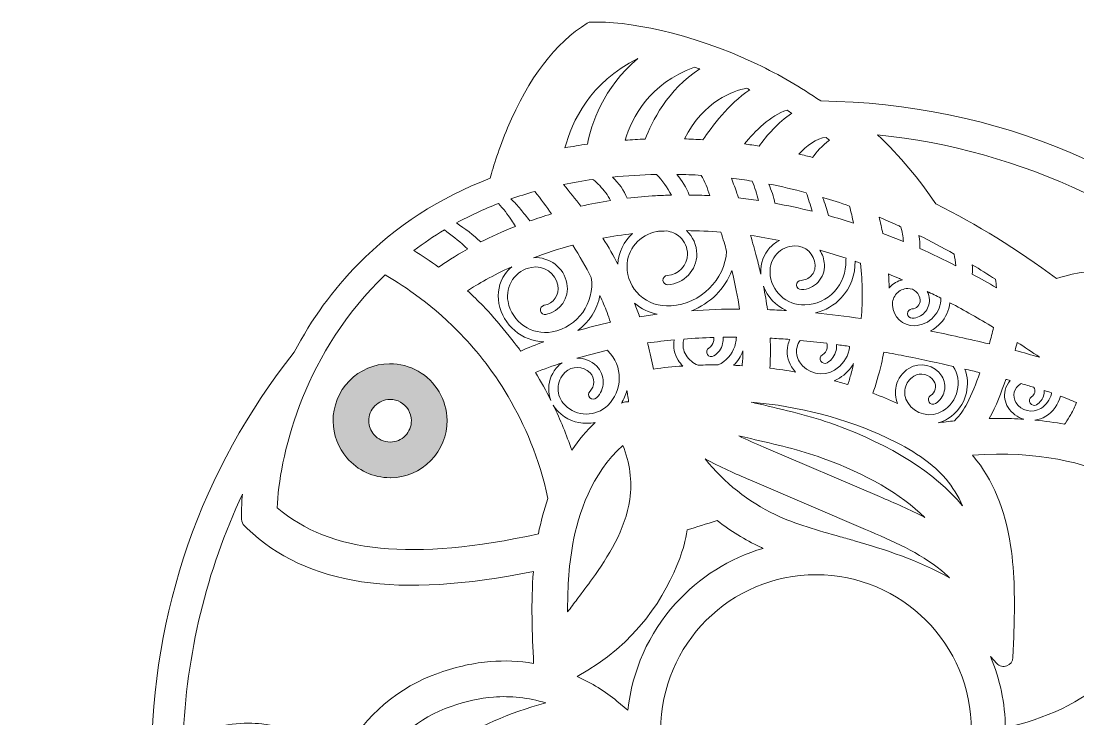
# Model space of a CAD drawing. Header units: millimetres. Extents: x 29 to 1471, y -326 to -22.
# Drawn here: x 733.3 to 960.2, y -172.4 to -22.5 of the extents above; entities that cross this region are included whole.
import ezdxf

# ---------------------------------------------------------------- set-up
doc = ezdxf.new("R2010")
doc.units = ezdxf.units.MM
doc.header["$MEASUREMENT"] = 0
doc.layers.add('Layer 2', color=7, linetype='Continuous')

# ---------------------------------------------------------------- blocks, each defined once
blk = doc.blocks.new('block 2')
at = {"layer": 'Layer 2'}
h = blk.add_hatch(color=1, dxfattribs=at)
h.dxf.hatch_style = 2
edge = h.paths.add_edge_path()
edge.add_spline(control_points=[(824.74, -108.21), (824.74, -108.21), (824.74, -108.21), (824.74, -108.21), (824.7, -103.85), (822.31, -99.82), (818.52, -97.68), (816.69, -96.64), (814.6, -96.09), (812.48, -96.09), (812.48, -96.09), (812.38, -96.09), (812.38, -96.09), (809.11, -96.12), (806.05, -97.43), (803.76, -99.76), (801.47, -102.1), (800.23, -105.18), (800.26, -108.46), (800.3, -111.36), (801.34, -114.14), (803.21, -116.29), (805.53, -119.01), (808.92, -120.57), (812.51, -120.57), (812.51, -120.57), (812.62, -120.57), (812.62, -120.57), (815.89, -120.54), (818.95, -119.24), (821.24, -116.9), (823.53, -114.57), (824.77, -111.48), (824.74, -108.21)], knot_values=[0, 0, 0, 0, 1, 1, 1, 2, 2, 2, 3, 3, 3, 4, 4, 4, 5, 5, 5, 6, 6, 6, 7, 7, 7, 8, 8, 8, 9, 9, 9, 10, 10, 10, 11, 11, 11, 11], degree=3, periodic=1)
edge = h.paths.add_edge_path()
edge.add_spline(control_points=[(815.77, -111.54), (814.92, -112.41), (813.77, -112.9), (812.55, -112.91), (812.55, -112.91), (812.5, -112.91), (812.5, -112.91), (811.16, -112.91), (809.9, -112.32), (809.02, -111.29), (808.32, -110.5), (807.94, -109.46), (807.92, -108.38), (807.91, -107.16), (808.38, -106), (809.24, -105.13), (810.09, -104.25), (811.24, -103.76), (812.45, -103.75), (812.45, -103.75), (812.51, -103.75), (812.51, -103.75), (813.29, -103.75), (814.06, -103.96), (814.75, -104.34), (816.17, -105.15), (817.06, -106.66), (817.08, -108.29), (817.09, -109.51), (816.63, -110.67), (815.77, -111.54)], knot_values=[0, 0, 0, 0, 1, 1, 1, 2, 2, 2, 3, 3, 3, 4, 4, 4, 5, 5, 5, 6, 6, 6, 7, 7, 7, 8, 8, 8, 9, 9, 9, 10, 10, 10, 10], degree=3, periodic=1)
at = {"layer": 'Layer 2', "lineweight": 0}
for points, knots in [([(1067.12, -133.42), (1067.12, -133.42), (1065.29, -134.56), (1065.29, -134.56), (1059.58, -138.13), (1052.74, -139.77), (1046.03, -139.19), (1043.59, -138.98), (1041.16, -138.49), (1038.61, -137.71), (1031.67, -116.33), (1020, -97.34), (1003.92, -81.25), (977.49, -54.82), (942.36, -40.05), (905, -39.64), (900.71, -36.67), (896.12, -34.01), (891.36, -31.74), (876.69, -24.73), (863.02, -22.49), (855.76, -22.68), (855.76, -22.68), (855.27, -22.7), (855.27, -22.7), (855.27, -22.7), (854.86, -22.95), (854.86, -22.95), (848.02, -27.12), (842.27, -34.68), (837.74, -45.42), (835.92, -49.74), (834.7, -53.66), (833.99, -56.25), (823.17, -60.39), (813.67, -66.56), (805.75, -74.6), (800.28, -80.14), (795.62, -86.54), (791.9, -93.62), (771.87, -118.86), (761.29, -149.33), (761.29, -181.75), (761.29, -182.17), (761.3, -182.59), (761.3, -183.01), (761.3, -183.01), (761.31, -183.44), (761.31, -183.44), (755.97, -187.66), (750.79, -193.5), (745.91, -200.82), (744.33, -203.18), (742.98, -205.59), (741.65, -207.94), (740.98, -209.15), (740.28, -210.4), (739.54, -211.64), (739.54, -211.64), (733.26, -221.01), (733.26, -221.01), (733.26, -221.01), (740.24, -215.28), (740.24, -215.28), (740.24, -215.28), (742.08, -214.13), (742.08, -214.13), (747.79, -210.56), (754.63, -208.92), (761.34, -209.5), (762.22, -209.58), (763.13, -209.69), (764.06, -209.85), (769.53, -237.27), (782.96, -262.3), (802.92, -282.25), (829.76, -309.1), (865.46, -323.88), (903.42, -323.88), (911.64, -323.88), (919.91, -323.17), (927.99, -321.77), (936.15, -324.47), (944.44, -326.02), (950.74, -326.02), (951.04, -326.02), (951.33, -326.01), (951.61, -326.01), (951.61, -326.01), (952.1, -325.99), (952.1, -325.99), (952.1, -325.99), (952.52, -325.74), (952.52, -325.74), (958.06, -322.36), (962.92, -316.71), (966.97, -308.95), (980.59, -302.13), (993.02, -293.15), (1003.92, -282.25), (1030.76, -255.41), (1045.55, -219.72), (1045.55, -181.75), (1045.55, -176.61), (1045.27, -171.42), (1044.72, -166.3), (1050.52, -162.03), (1056.16, -155.83), (1061.47, -147.87), (1063.04, -145.52), (1064.38, -143.13), (1065.69, -140.8), (1066.3, -139.71), (1067.07, -138.35), (1067.83, -137.05), (1067.83, -137.05), (1074.11, -127.68), (1074.11, -127.68), (1074.11, -127.68), (1067.12, -133.42), (1067.12, -133.42)], [0, 0, 0, 0, 1, 1, 1, 2, 2, 2, 3, 3, 3, 4, 4, 4, 5, 5, 5, 6, 6, 6, 7, 7, 7, 8, 8, 8, 9, 9, 9, 10, 10, 10, 11, 11, 11, 12, 12, 12, 13, 13, 13, 14, 14, 14, 15, 15, 15, 16, 16, 16, 17, 17, 17, 18, 18, 18, 19, 19, 19, 20, 20, 20, 21, 21, 21, 22, 22, 22, 23, 23, 23, 24, 24, 24, 25, 25, 25, 26, 26, 26, 27, 27, 27, 28, 28, 28, 29, 29, 29, 30, 30, 30, 31, 31, 31, 32, 32, 32, 33, 33, 33, 34, 34, 34, 35, 35, 35, 36, 36, 36, 37, 37, 37, 38, 38, 38, 39, 39, 39, 40, 40, 40, 40]), ([(865.7, -30.54), (858.22, -36.7), (855.71, -44.83), (854.89, -48.91), (853.28, -49.14), (851.67, -49.41), (850.07, -49.7), (851.56, -44.1), (855.46, -35.6), (865.7, -30.54)], [0, 0, 0, 0, 1, 1, 1, 2, 2, 2, 3, 3, 3, 3]), ([(877.88, -32.36), (878.27, -32.49), (878.66, -32.62), (879.05, -32.76), (872.11, -37.16), (868.67, -44.26), (867.3, -47.83), (865.85, -47.88), (864.4, -47.96), (862.97, -48.06), (864.42, -43.22), (868.17, -35.89), (877.88, -32.36)], [0, 0, 0, 0, 1, 1, 1, 2, 2, 2, 3, 3, 3, 4, 4, 4, 4]), ([(889.12, -36.91), (889.33, -37.01), (889.54, -37.11), (889.76, -37.22), (885.16, -40.44), (881.63, -45.08), (879.71, -47.97), (878.36, -47.88), (877.03, -47.82), (875.71, -47.78), (879.89, -39.6), (886.21, -37.47), (889.12, -36.91)], [0, 0, 0, 0, 1, 1, 1, 2, 2, 2, 3, 3, 3, 4, 4, 4, 4]), ([(897.77, -41.63), (898.11, -41.84), (898.46, -42.06), (898.8, -42.28), (895.79, -44.26), (893.41, -47.06), (891.79, -49.34), (890.74, -49.16), (889.67, -49), (888.61, -48.86), (890.82, -46.17), (894.24, -42.69), (897.77, -41.63)], [0, 0, 0, 0, 1, 1, 1, 2, 2, 2, 3, 3, 3, 4, 4, 4, 4]), ([(906.14, -47.47), (906.39, -47.66), (906.64, -47.86), (906.89, -48.06), (905.27, -49.28), (904.08, -50.64), (903.26, -51.77), (902.29, -51.51), (901.3, -51.27), (900.31, -51.04), (901.86, -49.4), (904.05, -47.56), (906.14, -47.47)], [0, 0, 0, 0, 1, 1, 1, 2, 2, 2, 3, 3, 3, 4, 4, 4, 4]), ([(999.33, -85.92), (1012.56, -99.15), (1022.69, -114.5), (1029.47, -131.59), (1029.22, -131.45), (1028.97, -131.31), (1028.72, -131.17), (1028.07, -130.82), (1027.15, -130.25), (1026.09, -129.59), (1020.39, -126.05), (1009.82, -119.49), (996.69, -118.6), (993.5, -114.36), (987.05, -106.25), (977.84, -97.05), (977.88, -96.83), (978.07, -95.88), (978.97, -94.63), (980.05, -93.12), (982.34, -90.91), (987.09, -88.94), (987.09, -88.94), (990.36, -87.58), (990.36, -87.58), (991.05, -87.29), (991.52, -86.65), (991.59, -85.9), (991.65, -85.16), (991.3, -84.44), (990.66, -84.04), (990.66, -84.04), (987.67, -82.16), (987.67, -82.16), (973.29, -73.1), (960.09, -76.28), (955.65, -77.79), (947.22, -71.5), (938.49, -66.11), (929.71, -61.75), (926.19, -56.43), (921.99, -51.45), (917.22, -46.93), (948.17, -50.04), (977.23, -63.82), (999.33, -85.92)], [0, 0, 0, 0, 1, 1, 1, 2, 2, 2, 3, 3, 3, 4, 4, 4, 5, 5, 5, 6, 6, 6, 7, 7, 7, 8, 8, 8, 9, 9, 9, 10, 10, 10, 11, 11, 11, 12, 12, 12, 13, 13, 13, 14, 14, 14, 15, 15, 15, 15]), ([(856.08, -56.5), (857.11, -57.33), (858.02, -58.27), (858.82, -59.35), (859.22, -59.89), (859.56, -60.46), (859.87, -61.04), (857.72, -61.38), (855.58, -61.78), (853.46, -62.26), (852.32, -60.73), (851.09, -59.19), (849.74, -57.58), (851.8, -57.16), (853.92, -56.8), (856.08, -56.5)], [0, 0, 0, 0, 1, 1, 1, 2, 2, 2, 3, 3, 3, 4, 4, 4, 5, 5, 5, 5]), ([(869.54, -60), (867.5, -60.12), (865.47, -60.3), (863.45, -60.54), (862.76, -58.84), (861.62, -57.3), (860.28, -55.99), (863.35, -55.68), (866.51, -55.49), (869.73, -55.43), (871.03, -56.77), (872.06, -58.26), (872.94, -59.86), (871.8, -59.89), (870.66, -59.93), (869.54, -60)], [0, 0, 0, 0, 1, 1, 1, 2, 2, 2, 3, 3, 3, 4, 4, 4, 5, 5, 5, 5]), ([(876.75, -59.85), (876.13, -58.23), (875.21, -56.74), (874.09, -55.41), (875.83, -55.44), (877.58, -55.5), (879.32, -55.62), (880.14, -56.9), (880.68, -58.43), (881.16, -59.98), (879.68, -59.9), (878.2, -59.86), (876.75, -59.85)], [0, 0, 0, 0, 1, 1, 1, 2, 2, 2, 3, 3, 3, 4, 4, 4, 4]), ([(887.34, -60.48), (887.23, -60.17), (887.12, -59.86), (887.02, -59.55), (886.66, -58.5), (886.27, -57.35), (885.81, -56.21), (887.3, -56.4), (888.79, -56.61), (890.28, -56.85), (890.86, -58.23), (891.28, -59.63), (891.66, -61.04), (890.21, -60.83), (888.77, -60.64), (887.34, -60.48)], [0, 0, 0, 0, 1, 1, 1, 2, 2, 2, 3, 3, 3, 4, 4, 4, 5, 5, 5, 5]), ([(895.17, -61.62), (894.88, -60.21), (894.41, -58.82), (893.85, -57.48), (896.53, -58.01), (899.21, -58.63), (901.89, -59.34), (902.37, -60.66), (902.77, -61.99), (903.14, -63.33), (900.47, -62.67), (897.81, -62.1), (895.17, -61.62)], [0, 0, 0, 0, 1, 1, 1, 2, 2, 2, 3, 3, 3, 4, 4, 4, 4]), ([(843.61, -59.07), (844.92, -60.77), (846.1, -62.36), (847.2, -63.89), (845.57, -64.38), (844.02, -64.89), (842.53, -65.42), (841.87, -64.54), (841.17, -63.7), (840.53, -62.91), (839.89, -62.11), (839.21, -61.37), (838.47, -60.69), (840.15, -60.1), (841.87, -59.56), (843.61, -59.07)], [0, 0, 0, 0, 1, 1, 1, 2, 2, 2, 3, 3, 3, 4, 4, 4, 5, 5, 5, 5]), ([(912.06, -65.88), (910.26, -65.3), (908.46, -64.76), (906.66, -64.26), (906.34, -62.93), (905.91, -61.62), (905.42, -60.34), (907.35, -60.92), (909.28, -61.54), (911.2, -62.21), (911.52, -63.52), (911.81, -64.74), (912.06, -65.88)], [0, 0, 0, 0, 1, 1, 1, 2, 2, 2, 3, 3, 3, 4, 4, 4, 4]), ([(835.77, -61.68), (836.84, -62.76), (837.74, -63.99), (838.62, -65.26), (838.91, -65.68), (839.19, -66.12), (839.47, -66.57), (836.67, -67.68), (834.17, -68.82), (831.98, -69.93), (830.37, -68.41), (828.62, -67.06), (826.75, -65.85), (829.63, -64.29), (832.64, -62.9), (835.77, -61.68)], [0, 0, 0, 0, 1, 1, 1, 2, 2, 2, 3, 3, 3, 4, 4, 4, 5, 5, 5, 5]), ([(918.35, -68.08), (918.11, -66.93), (917.83, -65.78), (917.53, -64.63), (918.87, -65.18), (920.18, -65.75), (921.44, -66.31), (921.7, -66.43), (921.95, -66.55), (922.21, -66.67), (922.49, -67.71), (922.66, -68.77), (922.79, -69.84), (921.32, -69.23), (919.84, -68.65), (918.35, -68.08)], [0, 0, 0, 0, 1, 1, 1, 2, 2, 2, 3, 3, 3, 4, 4, 4, 5, 5, 5, 5]), ([(824.16, -67.34), (825.66, -68.43), (827.15, -69.55), (828.49, -70.83), (828.71, -71.03), (828.92, -71.24), (829.12, -71.45), (826.37, -72.99), (824.29, -74.37), (822.92, -75.35), (821.16, -74.04), (819.39, -72.84), (817.62, -71.75), (819.71, -70.17), (821.89, -68.7), (824.16, -67.34)], [0, 0, 0, 0, 1, 1, 1, 2, 2, 2, 3, 3, 3, 4, 4, 4, 5, 5, 5, 5]), ([(872.85, -83.65), (870.29, -83.83), (867.89, -83.01), (866.1, -81.35), (864.39, -79.77), (863.43, -77.59), (863.41, -75.21), (863.38, -71.56), (866.17, -68.36), (869.8, -67.66), (869.91, -67.65), (870.02, -67.64), (870.13, -67.64), (870.69, -67.61), (871.25, -67.58), (871.81, -67.56), (872.94, -67.69), (873.97, -68.15), (874.79, -68.91), (875.81, -69.86), (876.38, -71.16), (876.39, -72.58), (876.41, -74.92), (874.46, -76.97), (872.04, -77.13), (871.49, -77.17), (871.07, -77.65), (871.11, -78.2), (871.15, -78.75), (871.62, -79.16), (872.17, -79.13), (875.63, -78.89), (878.42, -75.95), (878.39, -72.56), (878.37, -70.61), (877.59, -68.81), (876.19, -67.49), (878.65, -67.51), (881.11, -67.61), (883.58, -67.81), (884.05, -69.33), (884.44, -70.66), (884.79, -71.9), (884.42, -78.03), (879.23, -83.22), (872.85, -83.65)], [0, 0, 0, 0, 1, 1, 1, 2, 2, 2, 3, 3, 3, 4, 4, 4, 5, 5, 5, 6, 6, 6, 7, 7, 7, 8, 8, 8, 9, 9, 9, 10, 10, 10, 11, 11, 11, 12, 12, 12, 13, 13, 13, 14, 14, 14, 15, 15, 15, 15]), ([(864.61, -68.12), (862.75, -69.81), (861.54, -72.16), (861.42, -74.72), (860.52, -72.94), (859.45, -71.08), (858.19, -69.1), (860.3, -68.7), (862.45, -68.37), (864.61, -68.12)], [0, 0, 0, 0, 1, 1, 1, 2, 2, 2, 3, 3, 3, 3]), ([(896.13, -69.6), (895.38, -69.99), (894.69, -70.5), (894.1, -71.14), (892.73, -72.62), (892.02, -74.55), (892.11, -76.58), (892.12, -76.66), (892.13, -76.73), (892.13, -76.81), (891.86, -75.62), (891.56, -74.4), (891.22, -73.14), (890.84, -71.68), (890.41, -70.16), (889.92, -68.52), (891.98, -68.82), (894.05, -69.18), (896.13, -69.6)], [0, 0, 0, 0, 1, 1, 1, 2, 2, 2, 3, 3, 3, 4, 4, 4, 5, 5, 5, 6, 6, 6, 6]), ([(926.31, -71.35), (926.36, -70.41), (926.28, -69.46), (926.11, -68.52), (928.62, -69.76), (931.14, -71.1), (933.64, -72.52), (933.81, -73.36), (933.94, -74.2), (934.06, -75.05), (931.47, -73.73), (928.88, -72.49), (926.31, -71.35)], [0, 0, 0, 0, 1, 1, 1, 2, 2, 2, 3, 3, 3, 4, 4, 4, 4]), ([(851.73, -70.59), (853.24, -72.97), (854.56, -75.28), (855.73, -77.55), (856.5, -83.02), (852.83, -88.2), (847.35, -89.23), (842.94, -90.07), (838.67, -87.16), (837.84, -82.75), (837.53, -81.09), (837.88, -79.41), (838.83, -78.02), (839.78, -76.63), (841.22, -75.69), (842.87, -75.38), (845.5, -74.89), (848.04, -76.62), (848.53, -79.24), (848.91, -81.24), (847.59, -83.16), (845.6, -83.54), (845.06, -83.64), (844.7, -84.16), (844.81, -84.71), (844.91, -85.25), (845.43, -85.61), (845.97, -85.5), (849.05, -84.92), (851.08, -81.95), (850.5, -78.87), (849.85, -75.43), (846.72, -73.08), (843.31, -73.31), (845.86, -72.34), (848.67, -71.41), (851.73, -70.59)], [0, 0, 0, 0, 1, 1, 1, 2, 2, 2, 3, 3, 3, 4, 4, 4, 5, 5, 5, 6, 6, 6, 7, 7, 7, 8, 8, 8, 9, 9, 9, 10, 10, 10, 11, 11, 11, 12, 12, 12, 12]), ([(907.96, -80.56), (906.3, -82.35), (904.05, -83.38), (901.6, -83.46), (897.65, -83.61), (894.29, -80.47), (894.11, -76.49), (894.05, -75), (894.56, -73.58), (895.56, -72.5), (896.56, -71.43), (897.91, -70.81), (899.38, -70.76), (901.72, -70.68), (903.7, -72.53), (903.8, -74.88), (903.84, -75.73), (903.54, -76.55), (902.97, -77.17), (902.4, -77.79), (901.62, -78.14), (900.78, -78.17), (900.23, -78.19), (899.79, -78.65), (899.81, -79.2), (899.83, -79.75), (900.29, -80.18), (900.85, -80.17), (902.23, -80.12), (903.5, -79.54), (904.44, -78.53), (905.38, -77.51), (905.86, -76.18), (905.8, -74.79), (905.75, -73.65), (905.39, -72.59), (904.82, -71.69), (906.7, -72.22), (908.59, -72.8), (910.49, -73.42), (910.41, -73.57), (910.37, -73.74), (910.38, -73.92), (910.49, -76.39), (909.63, -78.75), (907.96, -80.56)], [0, 0, 0, 0, 1, 1, 1, 2, 2, 2, 3, 3, 3, 4, 4, 4, 5, 5, 5, 6, 6, 6, 7, 7, 7, 8, 8, 8, 9, 9, 9, 10, 10, 10, 11, 11, 11, 12, 12, 12, 13, 13, 13, 14, 14, 14, 15, 15, 15, 15]), ([(913.92, -80.56), (913.93, -82.56), (913.86, -84.51), (913.71, -86.38), (910.33, -85.88), (907.07, -85.48), (903.88, -85.17), (906, -84.66), (907.92, -83.55), (909.43, -81.92), (911.41, -79.78), (912.45, -77), (912.38, -74.07), (912.77, -74.2), (913.15, -74.34), (913.54, -74.48), (913.78, -76.6), (913.9, -78.59), (913.92, -80.56)], [0, 0, 0, 0, 1, 1, 1, 2, 2, 2, 3, 3, 3, 4, 4, 4, 5, 5, 5, 6, 6, 6, 6]), ([(937.55, -74.81), (939.21, -75.82), (940.88, -76.86), (942.53, -77.95), (942.63, -78.54), (942.71, -79.15), (942.77, -79.77), (941.03, -78.77), (939.3, -77.8), (937.56, -76.87), (937.61, -76.19), (937.6, -75.5), (937.55, -74.81)], [0, 0, 0, 0, 1, 1, 1, 2, 2, 2, 3, 3, 3, 4, 4, 4, 4]), ([(809.85, -78.57), (810.37, -78.05), (810.9, -77.52), (811.44, -77.01), (814.41, -78.69), (820.75, -82.66), (827.09, -89.1), (833.86, -95.96), (842.68, -107.75), (846.42, -125.02), (845.57, -127.46), (844.88, -130.02), (844.36, -132.64), (817.38, -138.55), (799.52, -136.76), (788.28, -127.02), (788.63, -116.58), (793.52, -95.12), (809.85, -78.57)], [0, 0, 0, 0, 1, 1, 1, 2, 2, 2, 3, 3, 3, 4, 4, 4, 5, 5, 5, 6, 6, 6, 6]), ([(835.88, -83.12), (836.77, -87.87), (840.87, -91.22), (845.52, -91.36), (843.9, -91.96), (842.13, -92.69), (840.56, -93.36), (840.41, -93.06), (835.1, -86.3), (832.48, -83.65), (831.4, -82.55), (830.27, -81.47), (829.11, -80.42), (831.31, -78.99), (834.52, -77.12), (838.67, -75.24), (838.11, -75.72), (837.6, -76.27), (837.18, -76.89), (835.93, -78.73), (835.47, -80.94), (835.88, -83.12)], [0, 0, 0, 0, 1, 1, 1, 2, 2, 2, 3, 3, 3, 4, 4, 4, 5, 5, 5, 6, 6, 6, 7, 7, 7, 7]), ([(885.91, -76.07), (886.64, -79.01), (887.2, -81.73), (887.58, -84.34), (884.08, -84.33), (880.62, -84.46), (877.23, -84.71), (881.23, -83.18), (884.42, -79.98), (885.91, -76.07)], [0, 0, 0, 0, 1, 1, 1, 2, 2, 2, 3, 3, 3, 3]), ([(919.84, -79.65), (919.79, -79.7), (919.75, -79.76), (919.7, -79.82), (919.68, -78.82), (919.64, -77.81), (919.57, -76.8), (920.31, -77.1), (921.03, -77.4), (921.73, -77.71), (922, -77.82), (922.28, -77.95), (922.55, -78.07), (921.52, -78.31), (920.58, -78.85), (919.84, -79.65)], [0, 0, 0, 0, 1, 1, 1, 2, 2, 2, 3, 3, 3, 4, 4, 4, 5, 5, 5, 5]), ([(893.57, -84.46), (893.34, -82.83), (893.05, -81.16), (892.7, -79.42), (893.58, -81.76), (895.37, -83.65), (897.63, -84.66), (896.27, -84.58), (894.91, -84.51), (893.57, -84.46)], [0, 0, 0, 0, 1, 1, 1, 2, 2, 2, 3, 3, 3, 3]), ([(859.1, -85.06), (859.35, -85.72), (859.6, -86.41), (859.86, -87.19), (857.47, -87.71), (855.11, -88.31), (852.81, -88.97), (855.27, -87.14), (856.99, -84.44), (857.59, -81.41), (858.14, -82.63), (858.64, -83.85), (859.1, -85.06)], [0, 0, 0, 0, 1, 1, 1, 2, 2, 2, 3, 3, 3, 4, 4, 4, 4]), ([(920.41, -83.48), (920.37, -82.56), (920.69, -81.68), (921.31, -81.01), (921.93, -80.34), (922.77, -79.96), (923.68, -79.93), (925.09, -79.88), (926.28, -81), (926.35, -82.41), (926.37, -82.91), (926.2, -83.38), (925.86, -83.74), (925.54, -84.09), (925.09, -84.3), (924.6, -84.31), (924.05, -84.33), (923.62, -84.79), (923.64, -85.35), (923.66, -85.9), (924.12, -86.32), (924.67, -86.31), (925.69, -86.28), (926.64, -85.85), (927.33, -85.1), (928.03, -84.34), (928.39, -83.36), (928.34, -82.33), (928.32, -81.68), (928.15, -81.08), (927.89, -80.54), (928.86, -81.01), (929.83, -81.49), (930.81, -81.99), (930.82, -83.5), (930.28, -84.93), (929.25, -86.04), (928.19, -87.19), (926.74, -87.85), (925.16, -87.91), (922.65, -88), (920.52, -86.01), (920.41, -83.48)], [0, 0, 0, 0, 1, 1, 1, 2, 2, 2, 3, 3, 3, 4, 4, 4, 5, 5, 5, 6, 6, 6, 7, 7, 7, 8, 8, 8, 9, 9, 9, 10, 10, 10, 11, 11, 11, 12, 12, 12, 13, 13, 13, 14, 14, 14, 14]), ([(869.84, -85.45), (868.64, -85.61), (867.38, -85.8), (866.11, -86), (865.78, -85.06), (865.42, -84.09), (865.03, -83.08), (866.43, -84.28), (868.09, -85.08), (869.89, -85.45), (869.88, -85.45), (869.86, -85.45), (869.84, -85.45)], [0, 0, 0, 0, 1, 1, 1, 2, 2, 2, 3, 3, 3, 4, 4, 4, 4]), ([(930.72, -87.4), (931.86, -86.17), (932.55, -84.63), (932.75, -82.99), (935.87, -84.63), (938.99, -86.4), (942.11, -88.29), (941.88, -89.41), (941.58, -90.58), (941.22, -91.83), (936.87, -90.79), (932.49, -89.86), (928.75, -89.07), (928.68, -89.06), (928.62, -89.05), (928.56, -89.03), (929.36, -88.62), (930.09, -88.08), (930.72, -87.4)], [0, 0, 0, 0, 1, 1, 1, 2, 2, 2, 3, 3, 3, 4, 4, 4, 5, 5, 5, 6, 6, 6, 6]), ([(886.89, -90.38), (886.87, -90.82), (886.82, -91.25), (886.72, -91.69), (886.3, -93.5), (885.19, -95.04), (883.6, -96.01), (883.4, -96.14), (883.18, -96.25), (882.96, -96.34), (881.53, -96.33), (880.1, -96.35), (878.66, -96.4), (877.63, -95.98), (876.71, -95.25), (876.07, -94.24), (875.47, -93.3), (875.28, -92.19), (875.53, -91.11), (875.56, -91), (875.59, -90.89), (875.62, -90.78), (877.73, -90.62), (879.86, -90.5), (882.02, -90.44), (882.06, -90.73), (882.06, -91.03), (881.99, -91.32), (881.85, -91.9), (881.49, -92.4), (880.98, -92.72), (880.51, -93.01), (880.36, -93.63), (880.65, -94.1), (880.94, -94.57), (881.56, -94.71), (882.03, -94.42), (883, -93.82), (883.68, -92.88), (883.94, -91.77), (884.04, -91.31), (884.07, -90.85), (884.02, -90.4), (884.98, -90.38), (885.93, -90.38), (886.89, -90.38)], [0, 0, 0, 0, 1, 1, 1, 2, 2, 2, 3, 3, 3, 4, 4, 4, 5, 5, 5, 6, 6, 6, 7, 7, 7, 8, 8, 8, 9, 9, 9, 10, 10, 10, 11, 11, 11, 12, 12, 12, 13, 13, 13, 14, 14, 14, 15, 15, 15, 15]), ([(894.15, -90.59), (894.29, -90.6), (894.43, -90.61), (894.58, -90.62), (895.84, -90.69), (897.11, -90.78), (898.39, -90.88), (898.2, -91.27), (898.06, -91.68), (897.96, -92.1), (897.59, -93.7), (897.87, -95.35), (898.75, -96.75), (899.01, -97.16), (899.3, -97.53), (899.62, -97.87), (897.79, -97.55), (895.95, -97.27), (894.1, -97.04), (894.16, -96.16), (894.17, -95.28), (894.19, -94.42), (894.19, -94.42), (894.19, -94), (894.19, -94), (894.21, -92.91), (894.2, -91.77), (894.15, -90.59)], [0, 0, 0, 0, 1, 1, 1, 2, 2, 2, 3, 3, 3, 4, 4, 4, 5, 5, 5, 6, 6, 6, 7, 7, 7, 8, 8, 8, 9, 9, 9, 9]), ([(873.53, -90.96), (873.26, -92.47), (873.55, -94), (874.37, -95.31), (874.67, -95.78), (875.01, -96.2), (875.39, -96.58), (873.27, -96.73), (871.16, -96.93), (869.06, -97.22), (868.72, -95.46), (868.35, -93.75), (867.94, -92.12), (867.9, -91.96), (867.86, -91.79), (867.82, -91.63), (869.69, -91.37), (871.6, -91.15), (873.53, -90.96)], [0, 0, 0, 0, 1, 1, 1, 2, 2, 2, 3, 3, 3, 4, 4, 4, 5, 5, 5, 6, 6, 6, 6]), ([(911.22, -92.37), (911.19, -92.62), (911.15, -92.88), (911.09, -93.13), (910.67, -94.94), (909.57, -96.48), (907.98, -97.46), (905.43, -99.03), (902.05, -98.23), (900.44, -95.69), (899.85, -94.74), (899.66, -93.63), (899.91, -92.56), (900.03, -92.01), (900.27, -91.51), (900.59, -91.07), (902.48, -91.25), (904.4, -91.46), (906.35, -91.7), (906.44, -92.05), (906.45, -92.41), (906.36, -92.76), (906.23, -93.35), (905.87, -93.85), (905.35, -94.17), (904.88, -94.46), (904.74, -95.07), (905.03, -95.54), (905.32, -96.01), (905.93, -96.16), (906.4, -95.87), (907.38, -95.27), (908.06, -94.33), (908.31, -93.21), (908.41, -92.8), (908.44, -92.38), (908.41, -91.97), (909.34, -92.09), (910.28, -92.23), (911.22, -92.37)], [0, 0, 0, 0, 1, 1, 1, 2, 2, 2, 3, 3, 3, 4, 4, 4, 5, 5, 5, 6, 6, 6, 7, 7, 7, 8, 8, 8, 9, 9, 9, 10, 10, 10, 11, 11, 11, 12, 12, 12, 13, 13, 13, 13]), ([(946.75, -93.22), (946.92, -92.63), (947.08, -92.05), (947.22, -91.5), (948.8, -92.52), (950.39, -93.59), (951.99, -94.69), (950.32, -94.2), (948.58, -93.71), (946.75, -93.22)], [0, 0, 0, 0, 1, 1, 1, 2, 2, 2, 3, 3, 3, 3]), ([(855.43, -103.4), (855.81, -103.79), (856.44, -103.8), (856.84, -103.42), (857.76, -102.52), (858.27, -101.32), (858.28, -100.04), (858.29, -98.75), (857.8, -97.53), (856.88, -96.61), (855.72, -95.45), (854.18, -94.88), (852.65, -94.89), (854.8, -94.27), (856.99, -93.7), (859.21, -93.2), (859.24, -93.25), (859.27, -93.29), (859.31, -93.33), (860.9, -94.92), (861.76, -97.02), (861.74, -99.24), (861.72, -101.45), (860.84, -103.51), (859.26, -105.05), (856.7, -107.54), (852.56, -107.49), (850.03, -104.95), (849.09, -104), (848.57, -102.75), (848.58, -101.42), (848.59, -100.11), (849.12, -98.88), (850.06, -97.96), (851.56, -96.5), (853.98, -96.53), (855.46, -98.02), (856, -98.56), (856.29, -99.27), (856.28, -100.02), (856.28, -100.77), (855.98, -101.46), (855.45, -101.98), (855.05, -102.37), (855.04, -103), (855.43, -103.4)], [0, 0, 0, 0, 1, 1, 1, 2, 2, 2, 3, 3, 3, 4, 4, 4, 5, 5, 5, 6, 6, 6, 7, 7, 7, 8, 8, 8, 9, 9, 9, 10, 10, 10, 11, 11, 11, 12, 12, 12, 13, 13, 13, 14, 14, 14, 15, 15, 15, 15]), ([(888.3, -93.56), (888.3, -94.45), (888.22, -95.34), (888.13, -96.28), (888.13, -96.28), (888.11, -96.51), (888.11, -96.51), (887.51, -96.47), (886.9, -96.45), (886.29, -96.42), (887.17, -95.55), (887.85, -94.5), (888.3, -93.33), (888.3, -93.41), (888.3, -93.48), (888.3, -93.56)], [0, 0, 0, 0, 1, 1, 1, 2, 2, 2, 3, 3, 3, 4, 4, 4, 5, 5, 5, 5]), ([(918.03, -96.11), (918.22, -95.3), (918.39, -94.45), (918.55, -93.58), (920.2, -93.88), (921.85, -94.19), (923.48, -94.52), (926.98, -95.22), (930.29, -95.93), (933.46, -96.66), (934.44, -98.24), (934.75, -100.1), (934.33, -101.9), (933.91, -103.71), (932.81, -105.25), (931.22, -106.23), (928.67, -107.8), (925.29, -107), (923.68, -104.45), (923.09, -103.51), (922.9, -102.4), (923.15, -101.33), (923.39, -100.26), (924.04, -99.36), (924.98, -98.78), (926.44, -97.88), (928.38, -98.34), (929.31, -99.8), (929.64, -100.33), (929.74, -100.94), (929.61, -101.53), (929.47, -102.12), (929.11, -102.62), (928.6, -102.93), (928.13, -103.22), (927.98, -103.84), (928.27, -104.31), (928.56, -104.78), (929.17, -104.93), (929.64, -104.64), (930.62, -104.04), (931.3, -103.1), (931.55, -101.98), (931.81, -100.87), (931.62, -99.71), (931, -98.74), (929.49, -96.35), (926.32, -95.61), (923.93, -97.08), (922.54, -97.94), (921.57, -99.29), (921.2, -100.87), (920.9, -102.15), (921.03, -103.45), (921.53, -104.64), (919.81, -103.85), (918.03, -103.11), (916.22, -102.42), (916.8, -100.7), (917.5, -98.45), (918.03, -96.11)], [0, 0, 0, 0, 1, 1, 1, 2, 2, 2, 3, 3, 3, 4, 4, 4, 5, 5, 5, 6, 6, 6, 7, 7, 7, 8, 8, 8, 9, 9, 9, 10, 10, 10, 11, 11, 11, 12, 12, 12, 13, 13, 13, 14, 14, 14, 15, 15, 15, 16, 16, 16, 17, 17, 17, 18, 18, 18, 19, 19, 19, 20, 20, 20, 20]), ([(824.74, -108.21), (824.74, -108.21), (824.74, -108.21), (824.74, -108.21), (824.7, -103.85), (822.31, -99.82), (818.52, -97.68), (816.69, -96.64), (814.6, -96.09), (812.48, -96.09), (812.48, -96.09), (812.38, -96.09), (812.38, -96.09), (809.11, -96.12), (806.05, -97.43), (803.76, -99.76), (801.47, -102.1), (800.23, -105.18), (800.26, -108.46), (800.3, -111.36), (801.34, -114.14), (803.21, -116.29), (805.53, -119.01), (808.92, -120.57), (812.51, -120.57), (812.51, -120.57), (812.62, -120.57), (812.62, -120.57), (815.89, -120.54), (818.95, -119.24), (821.24, -116.9), (823.53, -114.57), (824.77, -111.48), (824.74, -108.21)], [0, 0, 0, 0, 1, 1, 1, 2, 2, 2, 3, 3, 3, 4, 4, 4, 5, 5, 5, 6, 6, 6, 7, 7, 7, 8, 8, 8, 9, 9, 9, 10, 10, 10, 11, 11, 11, 11]), ([(849.46, -95.89), (849.18, -96.08), (848.92, -96.29), (848.67, -96.53), (847.34, -97.82), (846.6, -99.56), (846.58, -101.41), (846.58, -102.3), (846.74, -103.16), (847.05, -103.96), (846.02, -101.92), (844.91, -99.92), (843.71, -97.97), (845.58, -97.22), (847.51, -96.53), (849.46, -95.89)], [0, 0, 0, 0, 1, 1, 1, 2, 2, 2, 3, 3, 3, 4, 4, 4, 5, 5, 5, 5]), ([(907.89, -99.73), (908.28, -99.57), (908.66, -99.39), (909.03, -99.16), (910.3, -98.38), (911.33, -97.31), (912.06, -96.06), (911.98, -96.39), (911.9, -96.73), (911.82, -97.06), (911.56, -98.12), (911.33, -98.97), (911.08, -99.73), (910.99, -100.01), (910.9, -100.29), (910.81, -100.57), (909.84, -100.27), (908.87, -100), (907.89, -99.73)], [0, 0, 0, 0, 1, 1, 1, 2, 2, 2, 3, 3, 3, 4, 4, 4, 5, 5, 5, 6, 6, 6, 6]), ([(935.96, -97.24), (937.04, -97.49), (938.12, -97.75), (939.17, -98.01), (938.34, -100.41), (937.52, -102.59), (936.44, -104.64), (935.78, -105.9), (934.92, -107.09), (933.74, -108.36), (932.56, -108.48), (931.39, -108.63), (930.24, -108.79), (930.94, -108.61), (931.62, -108.33), (932.27, -107.93), (934.32, -106.67), (935.74, -104.69), (936.28, -102.36), (936.68, -100.63), (936.56, -98.87), (935.96, -97.24)], [0, 0, 0, 0, 1, 1, 1, 2, 2, 2, 3, 3, 3, 4, 4, 4, 5, 5, 5, 6, 6, 6, 7, 7, 7, 7]), ([(945.25, -105.48), (946.05, -106.75), (947.26, -107.61), (948.61, -108), (946.88, -107.89), (945.12, -107.83), (943.34, -107.83), (942.65, -107.83), (941.94, -107.84), (941.21, -107.86), (942.74, -105.19), (943.81, -102.2), (944.74, -99.44), (945.06, -99.53), (945.37, -99.61), (945.68, -99.7), (945.17, -100.29), (944.8, -101), (944.62, -101.78), (944.32, -103.05), (944.55, -104.37), (945.25, -105.48)], [0, 0, 0, 0, 1, 1, 1, 2, 2, 2, 3, 3, 3, 4, 4, 4, 5, 5, 5, 6, 6, 6, 7, 7, 7, 7]), ([(863.51, -102.7), (863.59, -103.22), (863.66, -103.75), (863.74, -104.3), (863.31, -104.21), (862.87, -104.26), (862.47, -104.45), (862.47, -104.45), (862.19, -104.59), (862.19, -104.59), (862.72, -103.74), (863.12, -102.83), (863.38, -101.87), (863.42, -102.15), (863.47, -102.42), (863.51, -102.7)], [0, 0, 0, 0, 1, 1, 1, 2, 2, 2, 3, 3, 3, 4, 4, 4, 5, 5, 5, 5]), ([(954.58, -102.35), (954.56, -102.42), (954.56, -102.49), (954.54, -102.56), (954.24, -103.86), (953.44, -104.97), (952.3, -105.67), (950.49, -106.79), (948.08, -106.22), (946.94, -104.41), (946.53, -103.75), (946.39, -102.98), (946.57, -102.23), (946.74, -101.49), (947.19, -100.87), (947.84, -100.47), (947.91, -100.42), (947.98, -100.39), (948.05, -100.35), (948.97, -100.61), (949.87, -100.88), (950.76, -101.14), (950.77, -101.15), (950.77, -101.15), (950.78, -101.16), (950.99, -101.5), (951.06, -101.89), (950.97, -102.28), (950.88, -102.66), (950.65, -102.98), (950.31, -103.18), (949.84, -103.47), (949.7, -104.09), (949.99, -104.56), (950.28, -105.03), (950.89, -105.18), (951.36, -104.89), (952.16, -104.4), (952.71, -103.63), (952.92, -102.73), (952.99, -102.43), (953.01, -102.13), (953, -101.83), (953.53, -102), (954.05, -102.17), (954.58, -102.35)], [0, 0, 0, 0, 1, 1, 1, 2, 2, 2, 3, 3, 3, 4, 4, 4, 5, 5, 5, 6, 6, 6, 7, 7, 7, 8, 8, 8, 9, 9, 9, 10, 10, 10, 11, 11, 11, 12, 12, 12, 13, 13, 13, 14, 14, 14, 15, 15, 15, 15]), ([(815.77, -111.54), (814.92, -112.41), (813.77, -112.9), (812.55, -112.91), (812.55, -112.91), (812.5, -112.91), (812.5, -112.91), (811.16, -112.91), (809.9, -112.32), (809.02, -111.29), (808.32, -110.5), (807.94, -109.46), (807.92, -108.38), (807.91, -107.16), (808.38, -106), (809.24, -105.13), (810.09, -104.25), (811.24, -103.76), (812.45, -103.75), (812.45, -103.75), (812.51, -103.75), (812.51, -103.75), (813.29, -103.75), (814.06, -103.96), (814.75, -104.34), (816.17, -105.15), (817.06, -106.66), (817.08, -108.29), (817.09, -109.51), (816.63, -110.67), (815.77, -111.54)], [0, 0, 0, 0, 1, 1, 1, 2, 2, 2, 3, 3, 3, 4, 4, 4, 5, 5, 5, 6, 6, 6, 7, 7, 7, 8, 8, 8, 9, 9, 9, 10, 10, 10, 10]), ([(931.94, -120.91), (933.33, -122.56), (934.51, -124.46), (935.48, -126.59), (929.36, -119.4), (920.28, -113.66), (907.94, -109.14), (902.8, -107.27), (897.14, -105.97), (891.65, -104.71), (891.13, -104.59), (890.6, -104.47), (890.07, -104.35), (900.4, -105.22), (910.33, -107.82), (919.21, -112), (922.93, -113.75), (928.29, -116.57), (931.94, -120.91)], [0, 0, 0, 0, 1, 1, 1, 2, 2, 2, 3, 3, 3, 4, 4, 4, 5, 5, 5, 6, 6, 6, 6]), ([(959.95, -104.44), (959.58, -105.32), (959.17, -106.18), (958.73, -107), (958.4, -107.61), (957.99, -108.21), (957.55, -108.84), (957.5, -108.92), (957.45, -109), (957.39, -109.08), (955.32, -108.69), (953.19, -108.4), (951.02, -108.19), (951.82, -108.09), (952.61, -107.83), (953.35, -107.38), (954.94, -106.39), (956.05, -104.85), (956.48, -103.04), (957.66, -103.48), (958.82, -103.94), (959.95, -104.44)], [0, 0, 0, 0, 1, 1, 1, 2, 2, 2, 3, 3, 3, 4, 4, 4, 5, 5, 5, 6, 6, 6, 7, 7, 7, 7]), ([(848.61, -106.36), (850.29, -108.04), (852.5, -108.89), (854.71, -108.89), (855.33, -108.89), (855.96, -108.81), (856.57, -108.68), (854.71, -110.46), (853.02, -112.46), (851.52, -114.68), (850.41, -111.35), (849.07, -108.11), (847.54, -104.96), (847.83, -105.46), (848.19, -105.94), (848.61, -106.36)], [0, 0, 0, 0, 1, 1, 1, 2, 2, 2, 3, 3, 3, 4, 4, 4, 5, 5, 5, 5]), ([(917.65, -124.64), (917.65, -124.64), (892.8, -114), (892.8, -114), (891.07, -113.26), (889.23, -112.46), (887.39, -111.59), (888.25, -111.79), (889.11, -111.99), (889.96, -112.18), (895.2, -113.38), (900.62, -114.63), (905.31, -116.34), (914.89, -119.84), (922.16, -124.04), (927.35, -129.1), (924.15, -127.42), (920.87, -126.02), (917.65, -124.64)], [0, 0, 0, 0, 1, 1, 1, 2, 2, 2, 3, 3, 3, 4, 4, 4, 5, 5, 5, 6, 6, 6, 6]), ([(851.76, -134.74), (852.92, -128.41), (855.72, -119.7), (862.5, -113.62), (864.01, -117.27), (864.54, -121.35), (863.99, -125.24), (863.07, -131.72), (859.23, -137.73), (855.98, -142.24), (854.94, -143.69), (853.78, -145.23), (852.84, -146.48), (852.84, -146.48), (852.7, -146.65), (852.7, -146.65), (852.02, -147.55), (851.33, -148.47), (850.64, -149.41), (850.62, -145.2), (850.81, -139.9), (851.76, -134.74)], [0, 0, 0, 0, 1, 1, 1, 2, 2, 2, 3, 3, 3, 4, 4, 4, 5, 5, 5, 6, 6, 6, 7, 7, 7, 7]), ([(947.76, -173.5), (947.76, -173.5), (944.66, -174.32), (944.66, -174.32), (944.6, -169.02), (943.51, -163.82), (941.46, -158.99), (941.46, -158.99), (942.81, -160.47), (942.81, -160.47), (943.36, -161.08), (944.21, -161.29), (944.97, -161.01), (945.74, -160.73), (946.26, -160.02), (946.29, -159.21), (946.29, -159.21), (946.46, -154.73), (946.46, -154.73), (946.47, -154.43), (946.54, -152.29), (946.54, -152.28), (946.67, -147.58), (946.71, -141.38), (945.8, -135.15), (944.65, -127.38), (941.96, -120.92), (937.8, -115.98), (937.73, -115.89), (937.65, -115.8), (937.57, -115.71), (951.94, -114.69), (962.06, -117.62), (968.1, -120.34), (973.9, -122.94), (977.53, -125.99), (979.21, -127.62), (981.94, -131.44), (981.46, -137.01), (980.92, -140.01), (979.52, -147.88), (975.42, -155.47), (969.4, -161.4), (963.62, -167.09), (956.14, -171.27), (947.76, -173.5)], [0, 0, 0, 0, 1, 1, 1, 2, 2, 2, 3, 3, 3, 4, 4, 4, 5, 5, 5, 6, 6, 6, 7, 7, 7, 8, 8, 8, 9, 9, 9, 10, 10, 10, 11, 11, 11, 12, 12, 12, 13, 13, 13, 14, 14, 14, 15, 15, 15, 15]), ([(889.78, -121.04), (889.78, -121.04), (914.65, -131.69), (914.65, -131.69), (920.36, -134.13), (926.26, -136.66), (930.93, -140.52), (931.53, -141.01), (932.1, -141.53), (932.65, -142.07), (925.88, -138.31), (918.67, -135.95), (912.26, -134.11), (911.26, -133.82), (910.26, -133.54), (909.21, -133.25), (904.48, -131.92), (899.59, -130.56), (895.22, -128.5), (889.5, -125.81), (884.29, -121.64), (880.2, -116.54), (883.42, -118.28), (886.76, -119.75), (889.78, -121.04)], [0, 0, 0, 0, 1, 1, 1, 2, 2, 2, 3, 3, 3, 4, 4, 4, 5, 5, 5, 6, 6, 6, 7, 7, 7, 8, 8, 8, 8]), ([(780.78, -124.09), (780.65, -125.73), (780.59, -127.3), (780.6, -128.74), (780.6, -128.74), (780.61, -129.51), (780.61, -129.51), (780.62, -130.04), (780.84, -130.56), (781.23, -130.93), (781.23, -130.93), (781.76, -131.44), (781.76, -131.44), (781.77, -131.45), (781.77, -131.45), (781.78, -131.46), (794.57, -143.72), (814.13, -146.66), (843.28, -140.69), (842.75, -147.39), (843.02, -154.03), (843.34, -160.48), (840.23, -159.95), (837.12, -159.81), (834.07, -160.07), (830.57, -160.35), (826.99, -161.13), (823.14, -162.46), (814.39, -165.46), (806.91, -171.83), (803.09, -179.5), (798.44, -176.34), (792.34, -174.32), (784.95, -173.47), (784, -173.37), (783.03, -173.31), (782.05, -173.31), (777.41, -173.31), (772.71, -174.48), (768.05, -176.8), (768.71, -158.57), (773.09, -140.5), (780.78, -124.09)], [0, 0, 0, 0, 1, 1, 1, 2, 2, 2, 3, 3, 3, 4, 4, 4, 5, 5, 5, 6, 6, 6, 7, 7, 7, 8, 8, 8, 9, 9, 9, 10, 10, 10, 11, 11, 11, 12, 12, 12, 13, 13, 13, 14, 14, 14, 14]), ([(874.71, -137.94), (875.41, -136.07), (875.95, -134.06), (876.34, -131.8), (878.34, -131.18), (880.4, -130.53), (882.76, -129.78), (885.63, -132.01), (888.72, -133.91), (891.96, -135.43), (892.19, -135.54), (892.42, -135.65), (892.66, -135.75), (885.41, -137.86), (878.94, -141.92), (873.82, -147.62), (868.04, -154.04), (864.48, -162.05), (863.59, -170.53), (863.59, -170.53), (861.23, -168.56), (861.23, -168.56), (858.73, -166.47), (855.81, -164.67), (852.67, -163.28), (865.56, -156.34), (871.76, -145.76), (874.71, -137.94)], [0, 0, 0, 0, 1, 1, 1, 2, 2, 2, 3, 3, 3, 4, 4, 4, 5, 5, 5, 6, 6, 6, 7, 7, 7, 8, 8, 8, 9, 9, 9, 9]), ([(904.01, -208.15), (902.57, -208.15), (901.08, -208.05), (899.59, -207.85), (899.59, -207.85), (899.37, -207.79), (899.37, -207.79), (898.7, -207.6), (898.03, -207.41), (897.37, -207.22), (894.12, -206.29), (891.44, -205.44), (888.95, -204.54), (877.66, -198.8), (870.65, -187.4), (870.65, -174.78), (870.65, -156.38), (885.62, -141.41), (904.01, -141.41), (922.41, -141.41), (937.38, -156.38), (937.38, -174.78), (937.38, -193.18), (922.41, -208.15), (904.01, -208.15)], [0, 0, 0, 0, 1, 1, 1, 2, 2, 2, 3, 3, 3, 4, 4, 4, 5, 5, 5, 6, 6, 6, 7, 7, 7, 8, 8, 8, 8]), ([(815.18, -191.02), (814.62, -192.37), (814.18, -193.78), (813.85, -195.24), (812.72, -191.56), (811.32, -188.18), (809.03, -185.11), (809.28, -184.39), (809.56, -183.7), (809.88, -183.05), (812.8, -177.08), (818.68, -172.09), (825.63, -169.7), (828.87, -168.59), (831.84, -167.93), (834.7, -167.7), (838.35, -167.4), (842.25, -167.84), (845.94, -168.95), (829.71, -173.38), (819.37, -180.8), (815.18, -191.02)], [0, 0, 0, 0, 1, 1, 1, 2, 2, 2, 3, 3, 3, 4, 4, 4, 5, 5, 5, 6, 6, 6, 7, 7, 7, 7])]:
    blk.add_open_spline(points, degree=3, knots=knots, dxfattribs=at)

msp = doc.modelspace()

# ---------------------------------------------------------------- block references
at = {"layer": 'Layer 2'}
msp.add_blockref('block 2', (0, 0), dxfattribs=at)

doc.saveas('drawing.dxf')
